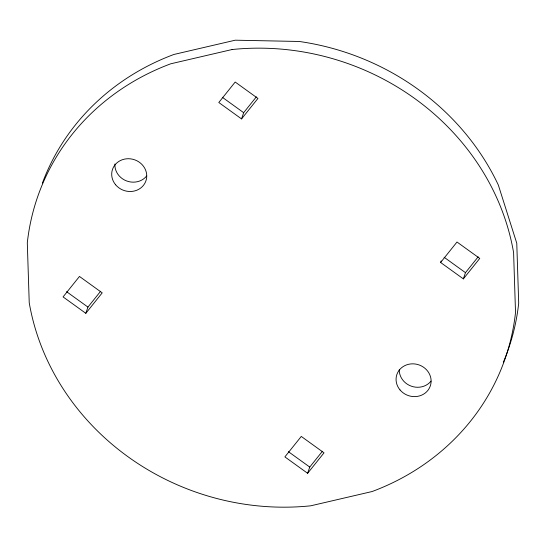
<?xml version="1.0" encoding="UTF-8"?>
<svg xmlns="http://www.w3.org/2000/svg" width="546" height="546" viewBox="0 0 546 546"><rect width="100%" height="100%" fill="white"/><g stroke="black" fill="none" stroke-linecap="round" stroke-linejoin="round"><path stroke-width="0.82" d="M85.818 313.315L102.211 292.854L79.463 276.447L63.07 296.908L85.818 313.315L87.94 307.091L100.628 291.25M241.55 118.912L257.937 98.444L235.19 82.037L218.796 102.505L241.55 118.912L243.666 112.681L256.361 96.84M307.63 473.3L324.024 452.839L301.276 436.431L284.882 456.893L307.63 473.3L309.753 467.076L322.44 451.235M440.608 262.483L457.002 242.021L479.75 258.429L463.363 278.89L440.608 262.483L441.141 260.927M463.363 278.89L465.479 272.666L478.173 256.825M222.297 97.27L243.666 112.681M444.11 257.255L465.479 272.666M66.564 291.68L87.94 307.091M288.377 451.665L309.753 467.076M503.344 362.223A247.358 227.354 18.8 0 0 518.7 303.139L516.769 243.236L498.341 185.046A247.358 227.354 18.8 0 0 299.276 41.476L235.258 40.192L173.915 54.463A247.358 227.354 18.8 0 0 42.411 183.06M146.621 176.03A17.67 16.237 18.8 0 1 126.542 180.924A17.67 16.237 18.8 0 1 114.906 163.998M430.999 381.142A17.67 16.237 18.8 0 1 411.281 386.165A17.67 16.237 18.8 0 1 399.256 369.813M232.077 49.529L170.734 63.8A247.358 227.354 18.8 0 0 27.3 242.861L29.231 302.764A247.358 227.354 18.8 0 0 310.742 505.808L372.085 491.537A247.358 227.354 18.8 0 0 515.52 312.476L513.595 252.58A247.358 227.354 18.8 0 0 232.077 49.529M115.65 184.814A17.67 16.237 18.8 0 0 145.611 181.709A17.67 16.237 18.8 0 0 126.413 158.818A17.67 16.237 18.8 0 0 115.65 184.814M400.02 389.926A17.67 16.237 18.8 0 0 429.982 386.821A17.67 16.237 18.8 0 0 410.79 363.929A17.67 16.237 18.8 0 0 400.02 389.926"/></g></svg>
